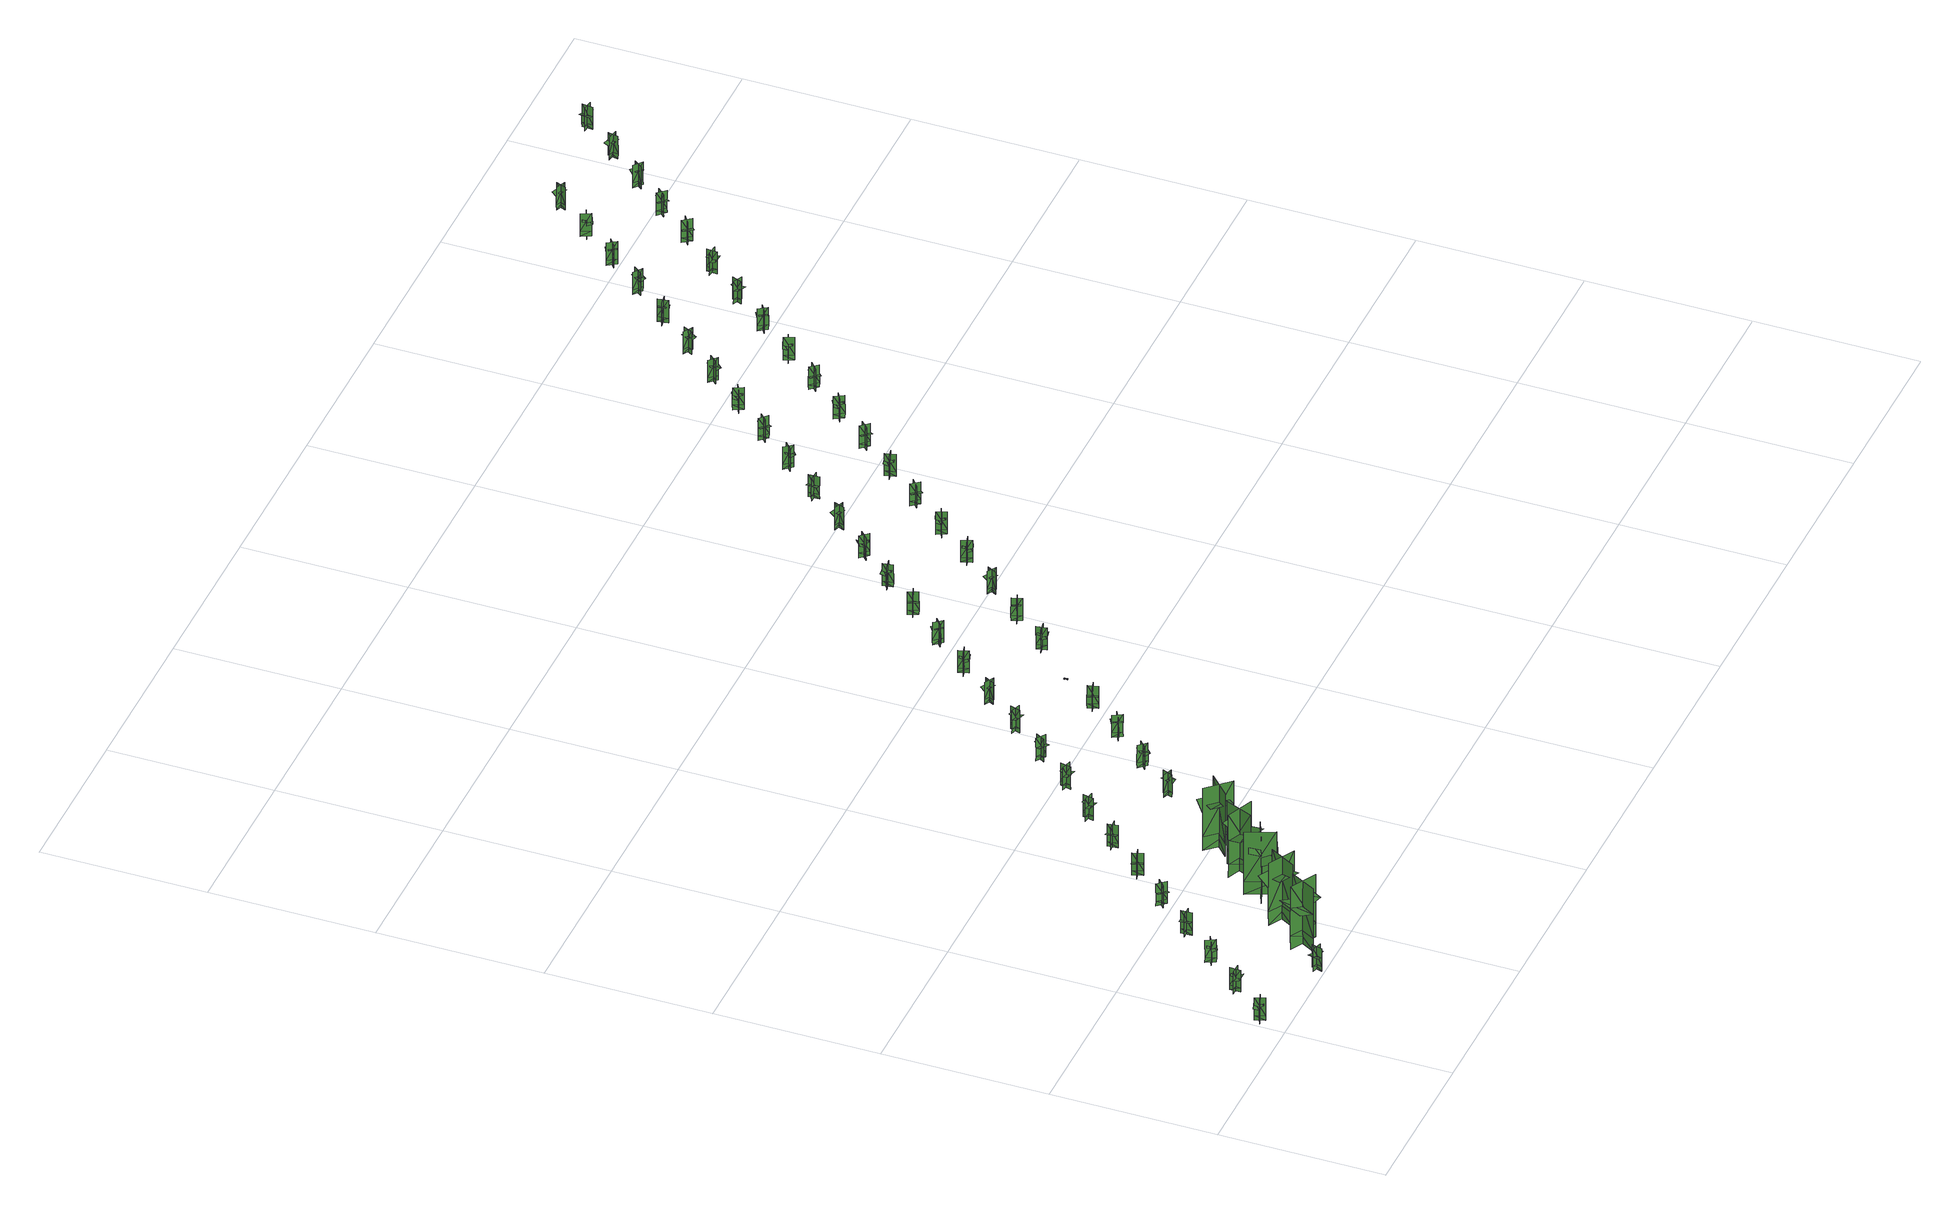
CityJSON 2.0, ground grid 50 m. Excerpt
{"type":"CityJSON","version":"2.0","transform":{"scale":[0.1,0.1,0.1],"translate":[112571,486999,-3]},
"CityObjects":{
"tree1":{"type":"SolitaryVegetationObject","geometry":[{"type":"MultiSurface","lod":"1","boundaries":[[[0,1,2]],[[0,2,3]],[[4,5,6]],[[4,6,7]],[[8,9,5]],[[8,5,4]],[[10,11,1]],[[10,1,0]],[[12,13,14]],[[12,14,15]],[[16,17,18]],[[16,18,19]]]}]},
"tree2":{"type":"SolitaryVegetationObject","geometry":[{"type":"MultiSurface","lod":"1","boundaries":[[[20,21,22]],[[20,22,23]],[[24,25,26]],[[24,26,27]],[[28,29,25]],[[28,25,24]],[[30,31,21]],[[30,21,20]],[[32,33,34]],[[32,34,35]],[[36,37,38]],[[36,38,39]]]}]},
"tree3":{"type":"SolitaryVegetationObject","geometry":[{"type":"MultiSurface","lod":"1","boundaries":[[[40,41,42]],[[40,42,43]],[[44,45,46]],[[44,46,47]],[[48,49,45]],[[48,45,44]],[[50,51,41]],[[50,41,40]],[[52,53,54]],[[52,54,55]],[[56,57,58]],[[56,58,59]]]}]},
"tree4":{"type":"SolitaryVegetationObject","geometry":[{"type":"MultiSurface","lod":"1","boundaries":[[[60,61,62]],[[60,62,63]],[[64,65,66]],[[64,66,67]],[[68,69,65]],[[68,65,64]],[[70,71,61]],[[70,61,60]],[[72,73,74]],[[72,74,75]],[[76,77,78]],[[76,78,79]]]}]},
"tree5":{"type":"SolitaryVegetationObject","geometry":[{"type":"MultiSurface","lod":"1","boundaries":[[[80,81,82]],[[80,82,83]],[[84,85,86]],[[84,86,87]],[[88,89,85]],[[88,85,84]],[[90,91,81]],[[90,81,80]],[[92,93,94]],[[92,94,95]],[[96,97,98]],[[96,98,99]]]}]},
"tree6":{"type":"SolitaryVegetationObject","geometry":[{"type":"MultiSurface","lod":"1","boundaries":[[[100,101,102]],[[100,102,103]],[[104,105,106]],[[104,106,107]],[[108,109,105]],[[108,105,104]],[[110,111,101]],[[110,101,100]],[[112,113,114]],[[112,114,115]],[[116,117,118]],[[116,118,119]]]}]},
"tree7":{"type":"SolitaryVegetationObject","geometry":[{"type":"MultiSurface","lod":"1","boundaries":[[[120,121,122]],[[120,122,123]],[[124,125,126]],[[124,126,127]],[[128,129,125]],[[128,125,124]],[[130,131,121]],[[130,121,120]],[[132,133,134]],[[132,134,135]],[[136,137,138]],[[136,138,139]]]}]},
"tree8":{"type":"SolitaryVegetationObject","geometry":[{"type":"MultiSurface","lod":"1","boundaries":[[[140,141,142]],[[140,142,143]],[[144,145,146]],[[144,146,147]],[[148,149,145]],[[148,145,144]],[[150,151,141]],[[150,141,140]],[[152,153,154]],[[152,154,155]],[[156,157,158]],[[156,158,159]]]}]},
"tree9":{"type":"SolitaryVegetationObject","geometry":[{"type":"MultiSurface","lod":"1","boundaries":[[[160,161,162]],[[160,162,163]],[[164,165,166]],[[164,166,167]],[[168,169,165]],[[168,165,164]],[[170,171,161]],[[170,161,160]],[[172,173,174]],[[172,174,175]],[[176,177,178]],[[176,178,179]]]}]},
"tree10":{"type":"SolitaryVegetationObject","geometry":[{"type":"MultiSurface","lod":"1","boundaries":[[[180,181,182]],[[180,182,183]],[[184,185,186]],[[184,186,187]],[[188,189,185]],[[188,185,184]],[[190,191,181]],[[190,181,180]],[[192,193,194]],[[192,194,195]],[[196,197,198]],[[196,198,199]]]}]},
"tree11":{"type":"SolitaryVegetationObject","geometry":[{"type":"MultiSurface","lod":"1","boundaries":[[[200,201,202]],[[200,202,203]],[[204,205,206]],[[204,206,207]],[[208,209,205]],[[208,205,204]],[[210,211,201]],[[210,201,200]],[[212,213,214]],[[212,214,215]],[[216,217,218]],[[216,218,219]]]}]},
"tree12":{"type":"SolitaryVegetationObject","geometry":[{"type":"MultiSurface","lod":"1","boundaries":[[[220,221,222]],[[220,222,223]],[[224,225,226]],[[224,226,227]],[[228,229,225]],[[228,225,224]],[[230,231,221]],[[230,221,220]],[[232,233,234]],[[232,234,235]],[[236,237,238]],[[236,238,239]]]}]},
"tree13":{"type":"SolitaryVegetationObject","geometry":[{"type":"MultiSurface","lod":"1","boundaries":[[[240,241,242]],[[240,242,243]],[[244,245,246]],[[244,246,247]],[[248,249,245]],[[248,245,244]],[[250,251,241]],[[250,241,240]],[[252,253,254]],[[252,254,255]],[[256,257,258]],[[256,258,259]]]}]},
"tree14":{"type":"SolitaryVegetationObject","geometry":[{"type":"MultiSurface","lod":"1","boundaries":[[[260,261,262]],[[260,262,263]],[[264,265,266]],[[264,266,267]],[[268,269,265]],[[268,265,264]],[[270,271,261]],[[270,261,260]],[[272,273,274]],[[272,274,275]],[[276,277,278]],[[276,278,279]]]}]},
"tree15":{"type":"SolitaryVegetationObject","geometry":[{"type":"MultiSurface","lod":"1","boundaries":[[[280,281,282]],[[280,282,283]],[[284,285,286]],[[284,286,287]],[[288,289,285]],[[288,285,284]],[[290,291,281]],[[290,281,280]],[[292,293,294]],[[292,294,295]],[[296,297,298]],[[296,298,299]]]}]},
"tree16":{"type":"SolitaryVegetationObject","geometry":[{"type":"MultiSurface","lod":"1","boundaries":[[[300,301,302]],[[300,302,303]],[[304,305,306]],[[304,306,307]],[[308,309,305]],[[308,305,304]],[[310,311,301]],[[310,301,300]],[[312,313,314]],[[312,314,315]],[[316,317,318]],[[316,318,319]]]}]},
"tree17":{"type":"SolitaryVegetationObject","geometry":[{"type":"MultiSurface","lod":"1","boundaries":[[[320,321,322]],[[320,322,323]],[[324,325,326]],[[324,326,327]],[[328,329,325]],[[328,325,324]],[[330,331,321]],[[330,321,320]],[[332,333,334]],[[332,334,335]],[[336,337,338]],[[336,338,339]]]}]},
"tree18":{"type":"SolitaryVegetationObject","geometry":[{"type":"MultiSurface","lod":"1","boundaries":[[[340,341,342]],[[340,342,343]],[[344,345,346]],[[344,346,347]],[[348,349,345]],[[348,345,344]],[[350,351,341]],[[350,341,340]],[[352,353,354]],[[352,354,355]],[[356,357,358]],[[356,358,359]]]}]},
"tree19":{"type":"SolitaryVegetationObject","geometry":[{"type":"MultiSurface","lod":"1","boundaries":[[[360,361,362]],[[360,362,363]],[[364,365,366]],[[364,366,367]],[[368,369,365]],[[368,365,364]],[[370,371,361]],[[370,361,360]],[[372,373,374]],[[372,374,375]],[[376,377,378]],[[376,378,379]]]}]},
"tree20":{"type":"SolitaryVegetationObject","geometry":[{"type":"MultiSurface","lod":"1","boundaries":[[[380,381,382]],[[380,382,383]],[[384,385,386]],[[384,386,387]],[[388,389,385]],[[388,385,384]],[[390,391,381]],[[390,381,380]],[[392,393,394]],[[392,394,395]],[[396,397,398]],[[396,398,399]]]}]},
"tree21":{"type":"SolitaryVegetationObject","geometry":[{"type":"MultiSurface","lod":"1","boundaries":[[[400,401,402]],[[400,402,403]],[[404,405,406]],[[404,406,407]],[[408,409,405]],[[408,405,404]],[[410,411,401]],[[410,401,400]],[[412,413,414]],[[412,414,415]],[[416,417,418]],[[416,418,419]]]}]},
"tree22":{"type":"SolitaryVegetationObject","geometry":[{"type":"MultiSurface","lod":"1","boundaries":[[[420,421,422]],[[420,422,423]],[[424,425,426]],[[424,426,427]],[[428,429,425]],[[428,425,424]],[[430,431,421]],[[430,421,420]],[[432,433,434]],[[432,434,435]],[[436,437,438]],[[436,438,439]]]}]},
"tree23":{"type":"SolitaryVegetationObject","geometry":[{"type":"MultiSurface","lod":"1","boundaries":[[[440,441,442]],[[440,442,443]],[[444,445,446]],[[444,446,447]],[[448,449,445]],[[448,445,444]],[[450,451,441]],[[450,441,440]],[[452,453,454]],[[452,454,455]],[[456,457,458]],[[456,458,459]]]}]},
"tree24":{"type":"SolitaryVegetationObject","geometry":[{"type":"MultiSurface","lod":"1","boundaries":[[[460,461,462]],[[460,462,463]],[[464,465,466]],[[464,466,467]],[[468,469,465]],[[468,465,464]],[[470,471,461]],[[470,461,460]],[[472,473,474]],[[472,474,475]],[[476,477,478]],[[476,478,479]]]}]},
"tree25":{"type":"SolitaryVegetationObject","geometry":[{"type":"MultiSurface","lod":"1","boundaries":[[[480,481,482]],[[480,482,483]],[[484,485,486]],[[484,486,487]],[[488,489,485]],[[488,485,484]],[[490,491,481]],[[490,481,480]],[[492,493,494]],[[492,494,495]],[[496,497,498]],[[496,498,499]]]}]},
"tree26":{"type":"SolitaryVegetationObject","geometry":[{"type":"MultiSurface","lod":"1","boundaries":[[[500,501,502]],[[500,502,503]],[[504,505,506]],[[504,506,507]],[[508,509,505]],[[508,505,504]],[[510,511,501]],[[510,501,500]],[[512,513,514]],[[512,514,515]],[[516,517,518]],[[516,518,519]]]}]},
"tree27":{"type":"SolitaryVegetationObject","geometry":[{"type":"MultiSurface","lod":"1","boundaries":[[[520,521,522]],[[520,522,523]],[[524,525,526]],[[524,526,527]],[[528,529,525]],[[528,525,524]],[[530,531,521]],[[530,521,520]],[[532,533,534]],[[532,534,535]],[[536,537,538]],[[536,538,539]]]}]},
"tree28":{"type":"SolitaryVegetationObject","geometry":[{"type":"MultiSurface","lod":"1","boundaries":[[[540,541,542]],[[540,542,543]],[[544,545,546]],[[544,546,547]],[[548,549,545]],[[548,545,544]],[[550,551,541]],[[550,541,540]],[[552,553,554]],[[552,554,555]],[[556,557,558]],[[556,558,559]]]}]},
"tree29":{"type":"SolitaryVegetationObject","geometry":[{"type":"MultiSurface","lod":"1","boundaries":[[[560,561,562]],[[560,562,563]],[[564,565,566]],[[564,566,567]],[[568,569,565]],[[568,565,564]],[[570,571,561]],[[570,561,560]],[[572,573,574]],[[572,574,575]],[[576,577,578]],[[576,578,579]]]}]},
"tree30":{"type":"SolitaryVegetationObject","geometry":[{"type":"MultiSurface","lod":"1","boundaries":[[[580,581,582]],[[580,582,583]],[[584,585,586]],[[584,586,587]],[[588,589,585]],[[588,585,584]],[[590,591,581]],[[590,581,580]],[[592,593,594]],[[592,594,595]],[[596,597,598]],[[596,598,599]]]}]},
"tree31":{"type":"SolitaryVegetationObject","geometry":[{"type":"MultiSurface","lod":"1","boundaries":[[[600,601,602]],[[600,602,603]],[[604,605,606]],[[604,606,607]],[[608,609,605]],[[608,605,604]],[[610,611,601]],[[610,601,600]],[[612,613,614]],[[612,614,615]],[[616,617,618]],[[616,618,619]]]}]},
"tree32":{"type":"SolitaryVegetationObject","geometry":[{"type":"MultiSurface","lod":"1","boundaries":[[[620,621,622]],[[620,622,623]],[[624,625,626]],[[624,626,627]],[[628,629,625]],[[628,625,624]],[[630,631,621]],[[630,621,620]],[[632,633,634]],[[632,634,635]],[[636,637,638]],[[636,638,639]]]}]},
"tree33":{"type":"SolitaryVegetationObject","geometry":[{"type":"MultiSurface","lod":"1","boundaries":[[[640,641,642]],[[640,642,643]],[[644,645,646]],[[644,646,647]],[[648,649,645]],[[648,645,644]],[[650,651,641]],[[650,641,640]],[[652,653,654]],[[652,654,655]],[[656,657,658]],[[656,658,659]]]}]},
"tree34":{"type":"SolitaryVegetationObject","geometry":[{"type":"MultiSurface","lod":"1","boundaries":[[[660,661,662]],[[660,662,663]],[[664,665,666]],[[664,666,667]],[[668,669,665]],[[668,665,664]],[[670,671,661]],[[670,661,660]],[[672,673,674]],[[672,674,675]],[[676,677,678]],[[676,678,679]]]}]},
"tree35":{"type":"SolitaryVegetationObject","geometry":[{"type":"MultiSurface","lod":"1","boundaries":[[[680,681,682]],[[680,682,683]],[[684,685,686]],[[684,686,687]],[[688,689,685]],[[688,685,684]],[[690,691,681]],[[690,681,680]],[[692,693,694]],[[692,694,695]],[[696,697,698]],[[696,698,699]]]}]},
"tree36":{"type":"SolitaryVegetationObject","geometry":[{"type":"MultiSurface","lod":"1","boundaries":[[[700,701,702]],[[700,702,703]],[[704,705,706]],[[704,706,707]],[[708,709,705]],[[708,705,704]],[[710,711,701]],[[710,701,700]],[[712,713,714]],[[712,714,715]],[[716,717,718]],[[716,718,719]]]}]},
"tree37":{"type":"SolitaryVegetationObject","geometry":[{"type":"MultiSurface","lod":"1","boundaries":[[[720,721,722]],[[720,722,723]],[[724,725,726]],[[724,726,727]],[[728,729,725]],[[728,725,724]],[[730,731,721]],[[730,721,720]],[[732,733,734]],[[732,734,735]],[[736,737,738]],[[736,738,739]]]}]},
"tree38":{"type":"SolitaryVegetationObject","geometry":[{"type":"MultiSurface","lod":"1","boundaries":[[[740,741,742]],[[740,742,743]],[[744,745,746]],[[744,746,747]],[[748,749,745]],[[748,745,744]],[[750,751,741]],[[750,741,740]],[[752,753,754]],[[752,754,755]],[[756,757,758]],[[756,758,759]]]}]},
"tree39":{"type":"SolitaryVegetationObject","geometry":[{"type":"MultiSurface","lod":"1","boundaries":[[[760,761,762]],[[760,762,763]],[[764,765,766]],[[764,766,767]],[[768,769,765]],[[768,765,764]],[[770,771,761]],[[770,761,760]],[[772,773,774]],[[772,774,775]],[[776,777,778]],[[776,778,779]]]}]},
"tree40":{"type":"SolitaryVegetationObject","geometry":[{"type":"MultiSurface","lod":"1","boundaries":[[[780,781,782]],[[780,782,783]],[[784,785,786]],[[784,786,787]],[[788,789,785]],[[788,785,784]],[[790,791,781]],[[790,781,780]],[[792,793,794]],[[792,794,795]],[[796,797,798]],[[796,798,799]]]}]},
"tree41":{"type":"SolitaryVegetationObject","geometry":[{"type":"MultiSurface","lod":"1","boundaries":[[[800,801,802]],[[800,802,803]],[[804,805,806]],[[804,806,807]],[[808,809,805]],[[808,805,804]],[[810,811,801]],[[810,801,800]],[[812,813,814]],[[812,814,815]],[[816,817,818]],[[816,818,819]]]}]},
"tree42":{"type":"SolitaryVegetationObject","geometry":[{"type":"MultiSurface","lod":"1","boundaries":[[[820,821,822]],[[820,822,823]],[[824,825,826]],[[824,826,827]],[[828,829,825]],[[828,825,824]],[[830,831,821]],[[830,821,820]],[[832,833,834]],[[832,834,835]],[[836,837,838]],[[836,838,839]]]}]},
"tree43":{"type":"SolitaryVegetationObject","geometry":[{"type":"MultiSurface","lod":"1","boundaries":[[[840,841,842]],[[840,842,843]],[[844,845,846]],[[844,846,847]],[[848,849,845]],[[848,845,844]],[[850,851,841]],[[850,841,840]],[[852,853,854]],[[852,854,855]],[[856,857,858]],[[856,858,859]]]}]},
"tree44":{"type":"SolitaryVegetationObject","geometry":[{"type":"MultiSurface","lod":"1","boundaries":[[[860,861,862]],[[860,862,863]],[[864,865,866]],[[864,866,867]],[[868,869,865]],[[868,865,864]],[[870,871,861]],[[870,861,860]],[[872,873,874]],[[872,874,875]],[[876,877,878]],[[876,878,879]]]}]},
"tree45":{"type":"SolitaryVegetationObject","geometry":[{"type":"MultiSurface","lod":"1","boundaries":[[[880,881,882]],[[880,882,883]],[[884,885,886]],[[884,886,887]],[[888,889,885]],[[888,885,884]],[[890,891,881]],[[890,881,880]],[[892,893,894]],[[892,894,895]],[[896,897,898]],[[896,898,899]]]}]},
"tree46":{"type":"SolitaryVegetationObject","geometry":[{"type":"MultiSurface","lod":"1","boundaries":[[[900,901,902]],[[900,902,903]],[[904,905,906]],[[904,906,907]],[[908,909,905]],[[908,905,904]],[[910,911,901]],[[910,901,900]],[[912,913,914]],[[912,914,915]],[[916,917,918]],[[916,918,919]]]}]},
"tree47":{"type":"SolitaryVegetationObject","geometry":[{"type":"MultiSurface","lod":"1","boundaries":[[[920,921,922]],[[920,922,923]],[[924,925,926]],[[924,926,927]],[[928,929,925]],[[928,925,924]],[[930,931,921]],[[930,921,920]],[[932,933,934]],[[932,934,935]],[[936,937,938]],[[936,938,939]]]}]},
"tree48":{"type":"SolitaryVegetationObject","geometry":[{"type":"MultiSurface","lod":"1","boundaries":[[[940,941,942]],[[940,942,943]],[[944,945,946]],[[944,946,947]],[[948,949,945]],[[948,945,944]],[[950,951,941]],[[950,941,940]],[[952,953,954]],[[952,954,955]],[[956,957,958]],[[956,958,959]]]}]},
"tree49":{"type":"SolitaryVegetationObject","geometry":[{"type":"MultiSurface","lod":"1","boundaries":[[[960,961,962]],[[960,962,963]],[[964,965,966]],[[964,966,967]],[[968,969,965]],[[968,965,964]],[[970,971,961]],[[970,961,960]],[[972,973,974]],[[972,974,975]],[[976,977,978]],[[976,978,979]]]}]},
"tree50":{"type":"SolitaryVegetationObject","geometry":[{"type":"MultiSurface","lod":"1","boundaries":[[[980,981,982]],[[980,982,983]],[[984,985,986]],[[984,986,987]],[[988,989,985]],[[988,985,984]],[[990,991,981]],[[990,981,980]],[[992,993,994]],[[992,994,995]],[[996,997,998]],[[996,998,999]]]}]},
"tree51":{"type":"SolitaryVegetationObject","geometry":[{"type":"MultiSurface","lod":"1","boundaries":[[[1000,1001,1002]],[[1000,1002,1003]],[[1004,1005,1006]],[[1004,1006,1007]],[[1008,1009,1005]],[[1008,1005,1004]],[[1010,1011,1001]],[[1010,1001,1000]],[[1012,1013,1014]],[[1012,1014,1015]],[[1016,1017,1018]],[[1016,1018,1019]]]}]},
"tree52":{"type":"SolitaryVegetationObject","geometry":[{"type":"MultiSurface","lod":"1","boundaries":[[[1020,1021,1022]],[[1020,1022,1023]],[[1024,1025,1026]],[[1024,1026,1027]],[[1028,1029,1025]],[[1028,1025,1024]],[[1030,1031,1021]],[[1030,1021,1020]],[[1032,1033,1034]],[[1032,1034,1035]],[[1036,1037,1038]],[[1036,1038,1039]]]}]},
"tree53":{"type":"SolitaryVegetationObject","geometry":[{"type":"MultiSurface","lod":"1","boundaries":[[[1040,1041,1042]],[[1040,1042,1043]],[[1044,1045,1046]],[[1044,1046,1047]],[[1048,1049,1045]],[[1048,1045,1044]],[[1050,1051,1041]],[[1050,1041,1040]],[[1052,1053,1054]],[[1052,1054,1055]],[[1056,1057,1058]],[[1056,1058,1059]]]}]},
"tree54":{"type":"SolitaryVegetationObject","geometry":[{"type":"MultiSurface","lod":"1","boundaries":[[[1060,1061,1062]],[[1060,1062,1063]],[[1064,1065,1066]],[[1064,1066,1067]],[[1068,1069,1065]],[[1068,1065,1064]],[[1070,1071,1061]],[[1070,1061,1060]],[[1072,1073,1074]],[[1072,1074,1075]],[[1076,1077,1078]],[[1076,1078,1079]]]}]},
"tree55":{"type":"SolitaryVegetationObject","geometry":[{"type":"MultiSurface","lod":"1","boundaries":[[[1080,1081,1082]],[[1080,1082,1083]],[[1084,1085,1086]],[[1084,1086,1087]],[[1088,1089,1085]],[[1088,1085,1084]],[[1090,1091,1081]],[[1090,1081,1080]],[[1092,1093,1094]],[[1092,1094,1095]],[[1096,1097,1098]],[[1096,1098,1099]]]}]},
"tree56":{"type":"SolitaryVegetationObject","geometry":[{"type":"MultiSurface","lod":"1","boundaries":[[[1100,1101,1102]],[[1100,1102,1103]],[[1104,1105,1106]],[[1104,1106,1107]],[[1108,1109,1105]],[[1108,1105,1104]],[[1110,1111,1101]],[[1110,1101,1100]],[[1112,1113,1114]],[[1112,1114,1115]],[[1116,1117,1118]],[[1116,1118,1119]]]}]},
"tree57":{"type":"SolitaryVegetationObject","geometry":[{"type":"MultiSurface","lod":"1","boundaries":[[[1120,1121,1122]],[[1120,1122,1123]],[[1124,1125,1126]],[[1124,1126,1127]],[[1128,1129,1125]],[[1128,1125,1124]],[[1130,1131,1121]],[[1130,1121,1120]],[[1132,1133,1134]],[[1132,1134,1135]],[[1136,1137,1138]],[[1136,1138,1139]]]}]},
"tree58":{"type":"SolitaryVegetationObject","geometry":[{"type":"MultiSurface","lod":"1","boundaries":[[[1140,1141,1142]],[[1140,1142,1143]],[[1144,1145,1146]],[[1144,1146,1147]],[[1148,1149,1145]],[[1148,1145,1144]],[[1150,1151,1141]],[[1150,1141,1140]],[[1152,1153,1154]],[[1152,1154,1155]],[[1156,1157,1158]],[[1156,1158,1159]]]}]},
"tree59":{"type":"SolitaryVegetationObject","geometry":[{"type":"MultiSurface","lod":"1","boundaries":[[[1160,1161,1162]],[[1160,1162,1163]],[[1164,1165,1166]],[[1164,1166,1167]],[[1168,1169,1165]],[[1168,1165,1164]],[[1170,1171,1161]],[[1170,1161,1160]],[[1172,1173,1174]],[[1172,1174,1175]],[[1176,1177,1178]],[[1176,1178,1179]]]}]}
},
"vertices":[
[11,79,20],[41,89,20],[41,88,81],[11,78,81],[32,68,20],[22,98,20],[22,98,81],[32,68,81],[32,68,4],[22,98,4],[11,78,4],[41,88,4],[11,78,50],[41,89,50],[36,104,56],[5,94,56],[37,87,59],[14,79,59],[18,68,63],[41,76,63],
[142,194,21],[109,195,21],[109,195,81],[142,195,81],[125,212,21],[124,179,21],[125,179,81],[125,212,81],[125,212,5],[125,179,5],[142,195,5],[109,195,5],[142,195,50],[109,195,50],[109,178,56],[142,178,56],[114,195,60],[138,195,60],[138,207,63],[114,207,63],
[295,7,22],[304,38,22],[304,38,83],[295,7,83],[316,19,23],[285,28,23],[285,28,83],[316,19,83],[316,19,6],[285,28,6],[295,7,6],[304,38,6],[295,7,52],[304,38,52],[288,43,58],[279,12,58],[303,34,62],[296,11,62],[308,7,65],[315,31,65],
[237,313,21],[208,299,21],[208,300,82],[237,314,82],[214,321,22],[228,292,22],[229,293,82],[214,322,82],[214,322,5],[229,293,5],[237,314,5],[208,300,5],[237,314,51],[208,299,51],[215,285,57],[244,299,57],[212,301,61],[234,312,61],[228,323,64],[206,312,64],
[372,62,50],[416,141,50],[417,141,220],[373,62,220],[438,81,50],[359,125,50],[358,124,220],[437,80,220],[437,80,5],[358,124,5],[373,62,5],[417,141,5],[372,62,133],[417,141,133],[377,164,149],[332,85,149],[411,130,160],[378,71,160],[408,54,169],[441,113,169],
[320,401,19],[318,434,19],[319,434,80],[320,401,80],[336,419,19],[304,418,19],[304,418,80],[336,419,80],[336,419,3],[304,418,3],[320,401,3],[319,434,3],[320,401,49],[319,434,49],[302,433,55],[304,401,55],[319,429,59],[320,405,59],[332,406,62],[331,430,62],
[436,221,52],[515,176,52],[514,175,222],[435,219,222],[454,155,52],[498,234,52],[498,234,222],[453,155,222],[453,155,7],[498,234,7],[435,219,7],[514,175,7],[435,220,135],[514,175,135],[537,216,151],[458,260,151],[503,182,162],[444,214,162],[427,184,171],[487,151,171],
[427,518,20],[406,542,20],[406,543,80],[428,518,80],[429,542,20],[405,521,20],[405,521,80],[429,542,80],[429,542,4],[405,521,4],[428,518,4],[406,543,4],[427,518,49],[406,542,49],[394,532,55],[415,507,55],[409,539,59],[425,521,59],[434,529,62],[418,547,62],
[601,308,54],[517,273,54],[517,274,224],[600,310,224],[537,334,54],[573,251,54],[573,251,224],[538,335,224],[538,335,9],[573,251,9],[600,310,9],[517,274,9],[600,309,137],[517,274,137],[535,231,153],[618,267,153],[528,279,164],[591,306,164],[577,337,173],[515,310,173],
[520,625,22],[510,656,22],[510,656,83],[520,625,83],[531,647,22],[500,637,22],[500,637,83],[531,647,83],[531,647,6],[500,637,6],[520,625,6],[510,656,6],[520,625,52],[510,656,52],[494,651,58],[504,620,58],[511,652,62],[519,629,62],[531,633,65],[523,656,65],
[680,367,52],[597,402,52],[597,404,222],[680,368,222],[655,430,52],[619,347,52],[620,347,222],[655,430,222],[655,430,7],[620,347,7],[680,368,7],[597,404,7],[680,367,135],[597,403,135],[579,361,152],[662,325,152],[608,398,162],[671,372,162],[684,404,171],[622,430,171],
[613,737,21],[610,769,21],[610,769,82],[614,737,82],[629,756,21],[596,753,21],[596,753,82],[629,756,82],[629,756,5],[596,753,5],[614,737,5],[610,769,5],[613,737,50],[610,769,50],[594,768,56],[597,736,56],[611,765,60],[613,741,60],[625,742,63],[623,766,63],
[687,516,52],[749,449,52],[748,448,222],[686,515,222],[684,447,52],[751,509,52],[750,509,222],[684,448,222],[684,448,7],[750,509,7],[686,515,7],[748,448,7],[686,515,135],[748,449,135],[782,480,151],[720,546,151],[740,458,162],[693,507,162],[668,484,171],[714,434,171],
[726,860,19],[694,867,19],[694,868,80],[726,860,80],[713,881,19],[706,849,19],[706,849,80],[713,881,80],[713,881,3],[706,849,3],[726,860,3],[694,868,3],[726,860,49],[694,868,49],[691,852,55],[722,844,55],[699,867,58],[722,861,58],[725,873,62],[701,879,62],
[894,715,22],[883,684,22],[883,685,83],[894,715,83],[872,705,22],[902,693,22],[902,694,83],[872,705,83],[872,705,6],[902,694,6],[894,715,6],[883,685,6],[894,715,52],[883,684,52],[898,679,57],[909,709,57],[884,689,61],[893,711,61],[881,716,64],[873,693,64],
[831,968,23],[800,976,23],[800,976,84],[831,968,84],[819,989,23],[810,958,23],[811,957,84],[819,989,84],[819,989,7],[811,957,7],[831,968,7],[800,976,7],[831,968,53],[800,976,53],[795,960,59],[827,952,59],[804,975,62],[827,969,62],[830,981,66],[807,987,66],
[999,824,19],[975,802,19],[975,802,80],[999,824,80],[974,825,20],[997,801,20],[997,802,80],[975,825,80],[975,825,3],[997,802,3],[999,824,3],[975,802,3],[999,824,49],[975,802,49],[986,790,55],[1010,812,55],[978,805,59],[996,822,59],[987,831,62],[970,814,62],
[926,1077,21],[898,1094,21],[899,1095,82],[926,1077,82],[920,1101,21],[903,1073,21],[903,1073,82],[921,1101,82],[921,1101,5],[903,1073,5],[926,1077,5],[899,1095,5],[926,1077,51],[898,1094,51],[890,1080,57],[917,1063,57],[902,1092,60],[923,1079,60],[929,1090,64],[909,1102,64],
[1025,1194,19],[994,1204,19],[994,1205,80],[1025,1195,80],[1013,1216,19],[1004,1185,19],[1004,1185,80],[1014,1216,80],[1014,1216,3],[1004,1185,3],[1025,1195,3],[994,1205,3],[1025,1195,49],[994,1205,49],[989,1189,55],[1020,1179,55],[998,1203,59],[1021,1196,59],[1025,1208,62],[1002,1215,62],
[1077,941,20],[1093,914,20],[1093,913,81],[1076,941,81],[1071,918,20],[1098,934,20],[1098,934,81],[1070,918,81],[1070,918,4],[1098,934,4],[1076,941,4],[1093,913,4],[1076,941,50],[1093,913,50],[1107,922,56],[1091,950,56],[1091,917,59],[1078,938,59],[1068,932,63],[1080,911,63],
[1187,1023,20],[1177,1054,20],[1178,1054,81],[1187,1023,81],[1198,1045,20],[1167,1035,20],[1168,1035,81],[1198,1044,81],[1198,1044,4],[1168,1035,4],[1187,1023,4],[1178,1054,4],[1187,1023,49],[1178,1054,49],[1162,1049,55],[1171,1018,55],[1179,1050,59],[1186,1027,59],[1198,1030,62],[1191,1054,62],
[1090,1323,19],[1119,1308,19],[1118,1308,79],[1089,1322,79],[1097,1300,19],[1112,1329,19],[1111,1329,79],[1097,1300,79],[1097,1300,3],[1111,1329,3],[1089,1322,3],[1118,1308,3],[1089,1322,48],[1119,1308,48],[1126,1323,54],[1097,1337,54],[1115,1310,58],[1093,1321,58],[1087,1310,61],[1109,1299,61],
[1279,1155,3],[1283,1155,3],[1283,1163,3],[1279,1163,3],[1281,1155,5],[1281,1155,1],[1281,1163,1],[1281,1163,5],[1281,1153,5],[1281,1153,1],[1279,1153,3],[1283,1153,3],[1279,1159,3],[1283,1159,3],[1283,1160,1],[1279,1160,1],[1282,1160,3],[1279,1160,3],[1279,1161,5],[1282,1161,5],
[1218,1434,20],[1187,1425,20],[1186,1425,81],[1217,1435,81],[1196,1446,20],[1205,1415,20],[1206,1415,81],[1196,1446,81],[1196,1446,4],[1206,1415,4],[1217,1435,4],[1186,1425,4],[1218,1434,50],[1187,1425,50],[1191,1409,56],[1222,1419,56],[1191,1426,59],[1214,1434,59],[1210,1445,63],[1187,1438,63],
[1395,1271,21],[1363,1264,21],[1363,1265,82],[1395,1271,82],[1375,1284,21],[1381,1253,21],[1381,1253,82],[1375,1285,82],[1375,1284,5],[1381,1253,5],[1395,1271,5],[1363,1265,5],[1395,1271,50],[1363,1265,50],[1366,1249,56],[1398,1255,56],[1368,1266,60],[1391,1271,60],[1389,1283,63],[1365,1278,63],
[1288,1557,20],[1309,1532,20],[1309,1532,81],[1288,1556,81],[1286,1532,20],[1311,1553,20],[1310,1553,81],[1286,1533,81],[1286,1533,4],[1310,1553,4],[1288,1556,4],[1309,1532,4],[1288,1556,50],[1309,1532,50],[1321,1542,56],[1300,1567,56],[1306,1535,59],[1290,1554,59],[1281,1546,63],[1296,1527,63],
[1401,1641,22],[1389,1672,22],[1390,1672,83],[1401,1642,83],[1411,1664,22],[1381,1652,22],[1381,1652,83],[1411,1663,83],[1411,1663,6],[1381,1652,6],[1401,1642,6],[1390,1672,6],[1401,1642,52],[1390,1672,52],[1374,1666,58],[1386,1636,58],[1391,1668,61],[1400,1645,61],[1411,1649,65],[1403,1672,65],
[1472,1397,21],[1483,1366,21],[1482,1366,82],[1471,1396,82],[1461,1374,21],[1492,1386,21],[1491,1386,82],[1461,1375,82],[1461,1375,5],[1491,1386,5],[1471,1396,5],[1482,1366,5],[1471,1396,51],[1482,1366,51],[1498,1372,56],[1487,1402,56],[1481,1370,60],[1472,1393,60],[1461,1389,64],[1469,1366,64],
[1476,1769,19],[1508,1774,19],[1508,1774,80],[1476,1768,80],[1496,1755,19],[1490,1786,19],[1490,1786,80],[1495,1755,80],[1495,1755,3],[1490,1786,3],[1476,1768,3],[1508,1774,3],[1476,1769,49],[1508,1774,49],[1505,1790,55],[1473,1785,55],[1503,1773,59],[1480,1769,59],[1482,1757,62],[1506,1761,62],
[1560,1503,20],[1588,1487,20],[1588,1487,81],[1560,1503,81],[1567,1480,20],[1583,1508,20],[1582,1508,81],[1566,1480,81],[1566,1480,4],[1582,1508,4],[1560,1503,4],[1588,1487,4],[1560,1503,50],[1588,1487,50],[1596,1501,55],[1568,1517,55],[1584,1489,59],[1563,1501,59],[1557,1490,62],[1578,1478,62],
[1580,1871,20],[1604,1892,20],[1604,1892,80],[1580,1870,80],[1604,1869,20],[1583,1893,20],[1583,1893,80],[1604,1869,80],[1604,1869,4],[1583,1893,4],[1580,1870,4],[1604,1892,4],[1580,1870,49],[1604,1892,49],[1593,1904,55],[1569,1883,55],[1601,1889,59],[1583,1873,59],[1591,1864,62],[1609,1880,62],
[1689,1612,21],[1658,1602,21],[1658,1602,81],[1689,1612,81],[1667,1623,21],[1677,1592,21],[1678,1592,81],[1667,1623,81],[1667,1623,5],[1678,1592,5],[1689,1612,5],[1658,1602,5],[1689,1612,50],[1658,1602,50],[1663,1586,56],[1694,1597,56],[1662,1603,60],[1685,1611,60],[1681,1623,63],[1658,1615,63],
[1755,1716,17],[1785,1729,17],[1785,1728,78],[1755,1715,78],[1778,1707,17],[1765,1736,17],[1765,1736,78],[1778,1707,78],[1778,1707,1],[1765,1736,1],[1755,1715,1],[1785,1728,1],[1755,1715,47],[1785,1728,47],[1778,1744,53],[1749,1731,53],[1781,1727,56],[1759,1717,56],[1764,1706,60],[1786,1715,60],
[1676,2002,20],[1707,1990,20],[1706,1990,81],[1676,2001,81],[1686,1979,21],[1698,2010,21],[1698,2010,81],[1686,1979,81],[1686,1979,4],[1698,2010,4],[1676,2001,4],[1706,1990,4],[1676,2001,50],[1707,1990,50],[1712,2005,56],[1682,2017,56],[1702,1991,60],[1680,2000,60],[1675,1988,63],[1698,1980,63],
[1876,1825,19],[1855,1850,19],[1856,1850,79],[1876,1825,79],[1878,1849,19],[1853,1828,19],[1854,1828,79],[1878,1849,79],[1878,1849,3],[1854,1828,3],[1876,1825,3],[1856,1850,3],[1876,1825,48],[1855,1850,48],[1843,1839,54],[1863,1814,54],[1858,1846,58],[1874,1828,58],[1883,1836,61],[1868,1854,61],
[1790,2092,21],[1790,2125,21],[1791,2125,81],[1791,2092,81],[1808,2109,21],[1775,2110,21],[1775,2109,81],[1808,2109,81],[1808,2109,5],[1775,2109,5],[1791,2092,5],[1791,2125,5],[1791,2092,50],[1791,2125,50],[1774,2125,56],[1774,2092,56],[1791,2120,60],[1791,2096,60],[1803,2096,63],[1803,2120,63],
[1948,1948,19],[1979,1956,19],[1979,1955,79],[1948,1948,79],[1968,1935,19],[1961,1967,19],[1961,1967,79],[1968,1935,79],[1968,1935,2],[1961,1967,2],[1948,1948,2],[1979,1955,2],[1948,1948,48],[1979,1955,48],[1975,1972,54],[1944,1964,54],[1975,1954,58],[1951,1949,58],[1954,1937,61],[1978,1943,61],
[1903,2234,22],[1878,2214,22],[1878,2214,83],[1903,2235,83],[1879,2237,22],[1899,2212,22],[1900,2212,83],[1879,2237,83],[1879,2237,6],[1900,2212,6],[1903,2235,6],[1878,2214,6],[1903,2234,52],[1878,2214,52],[1889,2201,58],[1914,2222,58],[1881,2217,61],[1900,2232,61],[1892,2242,65],[1874,2226,65],
[2073,2053,18],[2051,2077,18],[2051,2077,79],[2073,2053,79],[2074,2077,18],[2050,2055,18],[2050,2055,79],[2074,2077,79],[2074,2077,2],[2050,2055,2],[2073,2053,2],[2051,2077,2],[2073,2053,48],[2051,2077,48],[2039,2066,54],[2061,2042,54],[2054,2074,57],[2071,2056,57],[2079,2064,61],[2063,2082,61],
[2000,2325,20],[1978,2349,20],[1978,2349,81],[2001,2326,81],[2001,2350,20],[1978,2327,20],[1978,2327,81],[2001,2349,81],[2001,2349,4],[1978,2327,4],[2001,2326,4],[1978,2349,4],[2000,2325,50],[1978,2349,50],[1966,2337,56],[1989,2314,56],[1981,2346,59],[1998,2328,59],[2007,2337,63],[1990,2354,63],
[2144,2172,17],[2172,2189,17],[2172,2188,78],[2144,2172,78],[2168,2166,17],[2151,2194,17],[2151,2194,78],[2167,2166,78],[2167,2166,1],[2151,2194,1],[2144,2172,1],[2172,2188,1],[2144,2172,47],[2172,2188,47],[2164,2203,53],[2136,2186,53],[2168,2186,57],[2147,2174,57],[2154,2163,60],[2174,2176,60],
[2072,2444,21],[2101,2459,21],[2101,2458,82],[2072,2444,82],[2095,2437,22],[2081,2466,22],[2081,2465,82],[2095,2436,82],[2095,2436,5],[2081,2465,5],[2072,2444,5],[2101,2458,5],[2072,2444,51],[2101,2459,51],[2094,2473,57],[2065,2459,57],[2097,2457,61],[2076,2446,61],[2081,2435,64],[2103,2446,64],
[2268,2281,20],[2246,2306,20],[2247,2306,81],[2268,2282,81],[2269,2306,20],[2245,2284,20],[2245,2284,81],[2270,2305,81],[2270,2305,4],[2245,2284,4],[2268,2282,4],[2247,2306,4],[2268,2281,49],[2247,2306,49],[2234,2295,55],[2255,2271,55],[2249,2302,59],[2266,2284,59],[2275,2293,62],[2259,2311,62],
[2198,2577,19],[2176,2554,19],[2176,2554,80],[2198,2577,80],[2174,2577,19],[2197,2554,19],[2197,2554,80],[2174,2577,80],[2174,2577,3],[2197,2554,3],[2198,2577,3],[2176,2554,3],[2198,2577,48],[2176,2554,48],[2188,2542,54],[2210,2566,54],[2179,2557,58],[2196,2575,58],[2187,2583,61],[2170,2566,61],
[2339,2402,18],[2369,2414,18],[2369,2414,79],[2339,2402,79],[2362,2393,18],[2349,2422,18],[2349,2422,79],[2361,2392,79],[2361,2392,2],[2349,2422,2],[2339,2402,2],[2369,2414,2],[2339,2402,48],[2369,2414,48],[2363,2429,53],[2333,2417,53],[2365,2412,57],[2343,2403,57],[2347,2392,60],[2370,2401,60],
[2294,2693,19],[2279,2665,19],[2278,2665,80],[2293,2694,80],[2270,2687,19],[2299,2671,19],[2299,2671,80],[2271,2687,80],[2271,2687,3],[2299,2671,3],[2293,2694,3],[2278,2665,3],[2294,2694,49],[2278,2665,49],[2293,2657,55],[2308,2686,55],[2280,2669,58],[2292,2690,58],[2281,2696,62],[2269,2675,62],
[2445,2537,20],[2462,2510,20],[2461,2510,80],[2444,2537,80],[2439,2513,20],[2466,2531,20],[2466,2531,80],[2439,2514,80],[2439,2514,4],[2466,2531,4],[2444,2537,4],[2461,2510,4],[2444,2537,49],[2462,2510,49],[2476,2518,55],[2458,2546,55],[2459,2513,59],[2446,2534,59],[2436,2527,62],[2449,2507,62],
[2383,2809,20],[2387,2777,20],[2387,2777,81],[2382,2809,81],[2368,2790,20],[2400,2795,20],[2400,2795,81],[2368,2790,81],[2368,2790,4],[2400,2795,4],[2382,2809,4],[2387,2777,4],[2382,2809,49],[2387,2777,49],[2403,2780,55],[2399,2812,55],[2386,2782,59],[2383,2806,59],[2370,2804,62],[2374,2780,62],
[2565,2631,18],[2535,2643,18],[2535,2644,79],[2565,2631,79],[2555,2653,18],[2543,2624,18],[2543,2624,79],[2556,2653,79],[2556,2653,2],[2543,2624,2],[2565,2631,2],[2535,2644,2],[2565,2631,48],[2535,2644,48],[2529,2628,54],[2558,2616,54],[2539,2642,58],[2561,2633,58],[2566,2644,61],[2544,2653,61],
[2494,2919,21],[2474,2894,21],[2474,2894,82],[2494,2920,82],[2470,2917,21],[2495,2896,21],[2496,2897,82],[2470,2917,82],[2470,2917,5],[2496,2897,5],[2494,2920,5],[2474,2894,5],[2494,2919,51],[2474,2894,51],[2487,2884,57],[2507,2909,57],[2477,2898,61],[2492,2917,61],[2482,2924,64],[2467,2905,64],
[2664,2750,18],[2632,2752,18],[2632,2753,79],[2664,2750,79],[2648,2768,19],[2646,2736,19],[2646,2736,79],[2649,2768,79],[2649,2768,2],[2646,2736,2],[2664,2750,2],[2632,2753,2],[2664,2750,48],[2632,2752,48],[2631,2736,54],[2663,2734,54],[2637,2752,58],[2661,2751,58],[2662,2763,61],[2637,2764,61],
[2565,3033,23],[2584,3007,23],[2583,3006,84],[2565,3033,84],[2561,3009,23],[2587,3028,23],[2587,3028,84],[2561,3009,84],[2561,3009,7],[2587,3028,7],[2565,3033,7],[2583,3006,7],[2565,3033,52],[2583,3006,52],[2597,3016,58],[2579,3042,58],[2581,3010,62],[2567,3030,62],[2557,3023,65],[2571,3003,65],
[2754,2851,24],[2736,2878,24],[2737,2878,85],[2755,2852,85],[2759,2875,24],[2732,2857,24],[2733,2857,85],[2759,2875,85],[2759,2875,8],[2733,2857,8],[2755,2852,8],[2737,2878,8],[2755,2851,54],[2736,2878,54],[2723,2869,59],[2741,2842,59],[2739,2874,63],[2753,2855,63],[2763,2862,66],[2749,2881,66],
[2686,3141,22],[2657,3127,22],[2657,3127,83],[2686,3141,83],[2663,3149,22],[2677,3120,22],[2677,3120,83],[2663,3149,83],[2663,3149,6],[2677,3120,6],[2686,3141,6],[2657,3127,6],[2686,3141,52],[2657,3127,52],[2664,3112,57],[2693,3126,57],[2661,3129,61],[2683,3140,61],[2677,3151,64],[2655,3140,64],
[2855,2968,19],[2832,2991,19],[2833,2991,80],[2856,2968,80],[2855,2992,19],[2832,2970,19],[2833,2969,80],[2856,2992,80],[2856,2992,3],[2833,2969,3],[2856,2968,3],[2833,2991,3],[2855,2968,49],[2833,2991,49],[2821,2980,55],[2844,2957,55],[2836,2988,58],[2853,2971,58],[2862,2980,62],[2844,2997,62],
[2753,3256,21],[2782,3243,21],[2782,3243,82],[2752,3255,82],[2762,3233,21],[2774,3263,21],[2774,3263,82],[2761,3233,82],[2761,3233,5],[2774,3263,5],[2752,3255,5],[2782,3243,5],[2752,3256,51],[2782,3243,51],[2789,3258,57],[2759,3271,57],[2778,3245,61],[2756,3254,61],[2751,3243,64],[2774,3233,64],
[2927,3098,19],[2952,3078,19],[2951,3077,80],[2926,3098,80],[2929,3074,19],[2950,3099,19],[2949,3099,80],[2929,3074,80],[2929,3074,3],[2949,3099,3],[2926,3098,3],[2951,3077,3],[2927,3098,49],[2952,3077,49],[2962,3090,55],[2937,3111,55],[2948,3080,58],[2929,3096,58],[2922,3086,62],[2940,3071,62],
[3021,3205,19],[3053,3198,19],[3053,3198,80],[3021,3204,80],[3035,3184,19],[3041,3216,19],[3041,3216,80],[3034,3185,80],[3034,3185,3],[3041,3216,3],[3021,3205,3],[3053,3198,3],[3021,3205,49],[3053,3198,49],[3056,3214,54],[3025,3221,54],[3049,3199,58],[3025,3204,58],[3022,3192,61],[3046,3187,61],
[3133,3299,18],[3136,3332,18],[3137,3331,79],[3134,3299,79],[3152,3315,18],[3120,3318,18],[3120,3318,79],[3152,3314,79],[3152,3314,2],[3120,3318,2],[3134,3299,2],[3137,3331,2],[3134,3299,48],[3137,3332,48],[3120,3333,54],[3117,3301,54],[3136,3327,57],[3134,3303,57],[3146,3302,61],[3149,3326,61]
]}
